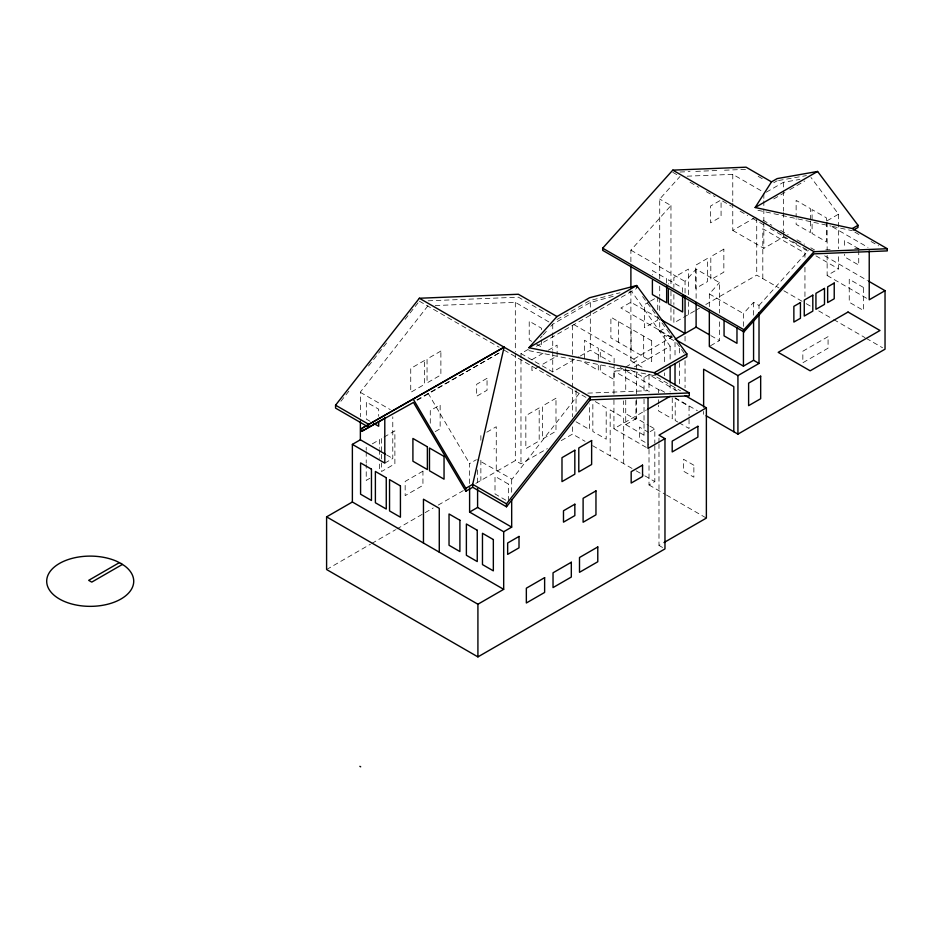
<?xml version="1.0" encoding="UTF-8"?>
<svg xmlns="http://www.w3.org/2000/svg" width="934" height="934" viewBox="0 0 934 934"><rect width="100%" height="100%" fill="white"/><g stroke="black" fill="none" stroke-linecap="round" stroke-linejoin="round"><path stroke-width="0.7" stroke-dasharray="4.67 3.5" d="M340.91 401.281L350.717 388.766M368.545 366.011L387.26 342.124M405.087 319.37L418.455 302.312M427.912 305.85L360.361 392.058L360.361 416.774M579.232 393.483L512.066 479.189L477.589 459.738M659.719 278.869L659.719 199.059L679.999 176.479M630.894 261.73L630.894 250.16L670.962 205.55L659.719 199.059M685.054 292.996L685.054 281.438L696.11 269.132L719.472 282.617L719.472 313.065M709.326 306.691L709.326 293.906L719.472 282.617M743.441 326.375L743.441 313.591L753.575 302.312L759.015 305.453L759.015 309.796M759.015 305.453L808.389 250.557M540.342 337.945L542.245 335.831M543.203 334.781L547.02 330.543M550.827 326.305L552.741 324.191L590.323 302.488L613.708 296.183M719.892 200.658L710.505 206.075L710.505 222.841L721.071 216.746L721.071 201.382M773.772 182.737L777.17 180.764M766.312 192.182L783.393 182.328L799.936 179.398M417.241 400.254L500.332 352.281L437.065 388.334M556.991 319.475L589.587 300.655L620.048 292.751M773.749 198.93L784.922 192.486M789.884 189.625L804.769 181.021M732.77 203.098L732.77 230.418L756.727 216.583M520.974 357.92L520.974 353.566L528.516 349.211M536.408 346.316L636.661 288.431M372.292 443.872L379.566 439.669L379.566 448.285M383.967 437.135L394.884 430.831L394.884 463.836L381.539 471.53L381.539 462.925M531.925 359.672L547.044 350.951M548.293 350.215L557.119 345.125L557.119 355.936L540.739 365.392M649.328 301.764L644.53 304.531L644.53 327.729L657.734 320.105L657.734 317.21M650.531 301.075L655.329 298.296M539.478 366.116L531.925 370.483L531.925 362.38M435.209 431.625L440.147 428.776L440.147 404.877L430.27 410.586L430.27 423.23M384.796 463.101L392.782 458.489L392.782 416.798M732.77 230.418L763.837 248.351L783.393 237.073L808.459 251.538M520.974 353.566L552.741 371.907L579.045 356.718M580.306 355.994L590.323 350.203L610.276 361.727M369.864 478.278L366.221 480.38L366.221 464.595M827.139 220.763L838.545 214.178L810.969 177.448M659.719 322.405L659.719 331.115L665.592 327.729M694.604 310.975L673.881 322.942L673.881 305.885M695.842 310.251L699.578 308.103M705.789 304.519L756.727 275.11L778.921 287.917M486.789 432.197L496.258 426.733L496.258 471.588M630.894 290.649L630.894 360.746L670.962 337.606L670.962 334.711M625.733 367.004L636.544 360.769L636.544 393.891M634.408 366.887L670.133 346.257L631.594 291.35L628.851 292.097M493.864 448.962L494.541 448.577M469.604 483.555L469.604 463.603L476.34 459.703M630.613 369.829L644.028 377.569L649.013 374.686L677.699 391.253M827.139 255.332L827.139 275.495L838.545 268.91L838.545 254.503M710.459 345.802L719.472 340.595L719.472 320.304M326.596 569.53L370.494 544.195M371.755 543.471L395.584 529.706M396.833 528.983L433.213 507.979M438.233 505.084L463.311 490.607M475.85 483.368L515.323 460.579L520.974 463.836L547.382 448.6M561.206 440.614L572.519 434.077L585.069 441.327M613.942 399.88L613.942 428.729L646.41 409.979M625.733 400.126L625.733 424.608L636.544 418.374L648.733 425.414M625.733 424.608L644.028 435.174L646.515 433.726M650.169 431.613L654.827 428.928L654.827 443.16M649.013 449.371L649.013 484.956L654.827 481.594L654.827 444.584M658.984 443.872L658.984 545.433L662.731 543.273M416.833 399.869L435.804 389.046M778.559 180.519L806.451 175.592M679.964 172.019L690.028 171.611M695.772 171.377L718.76 170.455M724.515 170.222L746.068 169.346M687.132 176.187L732.77 174.343L762.588 191.563M825.773 249.857L830.116 249.682M854.738 248.689L859.093 248.514M428.087 300.818L518.382 297.175L553.255 317.315M435.197 305.546L515.323 302.324L551.492 323.468M613.942 394.101L613.942 371.02L628.243 370.448M587.825 393.132L648.021 390.704L613.942 371.02M528.901 350.647L654.267 375.631L680.547 390.809M757.964 210.278L831.178 226.133M832.591 226.437L852.357 230.721M758.174 176.351L763.02 179.141M854.855 232.157L859.84 235.041M871.072 241.521L878.567 245.852M832.404 226.845L868.001 247.393M858.731 248.759L844.605 240.598L844.605 248.759M763.02 220.214L771.823 225.304M780.626 230.383L788.179 234.749M796.982 239.828L804.524 244.183M810.817 247.814L814.588 249.997M824.652 255.811L867.429 280.504M672.784 172.311L678.796 175.779M690.028 182.258L698.795 187.325M706.302 191.657L715.07 196.724M722.589 201.067L731.357 206.122M740.125 211.189L747.632 215.52M752.652 218.416L763.919 224.931M770.176 228.538L787.712 238.66M792.721 241.556L797.741 244.451M802.75 247.347L807.758 250.23M815.977 255.881L838.545 268.91M827.139 275.495L869.227 299.791M783.871 290.789L802.469 301.519M806.194 303.667L811.202 306.562M818.709 310.894L832.474 318.844M833.723 319.568L865.012 337.629M866.262 338.353L882.537 347.74M709.326 293.906L743.441 313.591M630.894 250.16L685.054 281.438M710.867 335.633L719.472 340.595M658.61 318.225L630.894 302.219L620.865 308.01L672.503 337.828M659.719 331.115L670.962 337.606M673.718 340.548L664.378 335.154L664.378 364.132M573.78 324.53L636.544 360.769M630.894 360.746L644.53 368.615M675.025 397.802L697.406 410.726M664.693 392.268L658.412 388.637L658.412 392.794M620.258 367.482L662.65 391.965M584.462 362.427L598.297 370.413L598.297 360.711M677.722 421.981L675.2 420.522L675.2 398.339L689.047 406.325L689.047 416.027M678.983 422.705L689.047 428.508L689.047 417.416M531.691 341.354L529.216 339.929L529.216 321.156L541.568 328.289L541.568 331.173M536.63 344.214L541.568 347.063L541.568 339.836M649.947 426.114L654.827 428.928M595.273 401.585L606.189 407.889L606.189 439.19L592.845 431.485L592.845 401.608M648.64 432.395L639.416 427.072L639.416 439.027L648.64 444.351M419.354 301.168L499.118 347.226M504.103 350.11L589.05 399.145M613.942 428.729L646.76 447.678M576.044 421.783L589.389 429.488L589.389 403.885M592.6 445.67L634.91 470.094M636.147 470.818L643.619 475.126M644.869 475.85L654.827 481.594M649.013 484.956L665.218 494.319M666.467 495.043L706.373 518.078M658.984 545.433L662.58 547.511M360.361 392.338L390.295 409.617M370.039 421.257L366.326 419.121L366.326 402.052L378.69 409.185L378.69 416.295M386.548 454.893L392.782 458.489M642.615 296.545L672.398 337.104M676.648 342.906L684.307 353.332M428.052 393.156L469.604 463.603M858.731 250.114L858.731 265.081L844.605 256.92L844.605 254.2M838.545 214.178L838.545 248.748M827.139 222.199L827.139 249.565M826.345 220.634L826.345 217.82L812.09 209.59L812.09 220.868M826.345 222.047L826.345 241.778L812.09 233.547L812.09 222.28M810.385 219.887L810.385 208.609L796.13 200.378L796.13 217.295M810.385 221.288L810.385 232.566L796.13 224.335L796.13 218.696M804.945 257.352L804.945 253.079L762.809 228.748L762.809 278.624M804.945 267.322L804.945 297.245M783.393 182.328L783.393 189.532M783.393 190.968L783.393 211.142M783.393 212.578L783.393 231.305M783.393 232.741L783.393 237.073M763.837 193.723L763.837 199.479M763.837 200.915L763.837 221.043M763.837 222.479L763.837 248.351M756.727 218.019L756.727 275.11M753.575 302.312L753.575 315.353M732.77 174.343L732.77 201.662M703.629 411.404L703.629 414.322M696.11 269.132L696.11 299.569M688.393 294.677L688.393 269.097L673.881 277.48L673.881 287.427M688.393 301.775L688.393 314.56M685.054 336.345L685.054 342.054M685.054 360.617L685.054 387.727M682.614 292.26L682.614 288.034L668.359 279.803L668.359 284.029M679.543 348.265L679.543 355.504M679.543 362.754L679.543 385.94M675.025 342.136L675.025 357.839M675.025 387.808L675.025 390.669M673.881 294.525L673.881 304.472M672.246 398.012L672.246 418.817L658.412 410.82L658.412 405.274M670.962 205.55L670.962 285.372M670.962 291.175L670.962 321.646M670.133 346.257L670.133 360.559M670.133 383.419L670.133 392M666.654 283.049L666.654 278.822L652.399 270.591L652.399 274.818M664.378 372.829L664.378 375.725M659.719 286.131L659.719 296.288M659.719 297.736L659.719 313.707M658.984 438.069L658.984 442.424M658.412 399.729L658.412 403.897M657.734 296.919L657.734 309.96M654.267 372.701L654.267 375.631M649.013 374.686L649.013 391.965M644.028 377.569L644.028 393.412M644.028 399.168L644.028 435.174M643.678 336.123L643.678 356.811M636.544 399.647L636.544 418.374M635.914 400.744L635.914 419.529L623.562 412.396L623.562 400.838M631.092 328.85L631.092 349.538M625.733 368.451L625.733 392.934M623.69 463.626L623.69 417.743L610.171 409.933L610.171 455.815M618.495 321.588L618.495 342.276M614.117 362.906L614.117 357.36L600.282 349.363L600.282 359.076M614.117 364.295L614.117 379.543L600.282 371.557L600.282 364.622M598.297 359.321L598.297 348.23L584.462 340.245L584.462 359.66M590.323 302.488L590.323 350.203M576.044 390.494L576.044 411.824M572.519 325.254L572.519 357.185M572.519 358.633L572.519 387.645M572.519 389.104L572.519 416.669M572.519 426.826L572.519 434.077M552.741 324.191L552.741 331.418M552.741 332.866L552.741 350.215M552.741 351.663L552.741 371.907M520.974 359.368L520.974 463.836M515.323 302.324L515.323 351.686M515.323 353.134L515.323 460.579M511.68 479.422L511.68 493.876M480.87 435.618L480.87 442.844M480.87 460.205L480.87 480.461M477.589 469.86L477.589 485.762M381.539 438.536L381.539 452.885M381.539 454.321L381.539 461.489M379.566 449.721L379.566 458.325M379.566 464.07L379.566 471.238M366.221 447.374L366.221 450.246M366.221 451.682L366.221 463.159M424.573 360.454L410.738 368.44L410.738 392.338L424.573 384.353L424.573 360.454M440.883 351.044L427.048 359.03L427.048 382.928L440.883 374.943L440.883 351.044M487.046 378.293L476.667 384.283L476.667 396.238L487.046 390.249L487.046 378.293M707.447 258.438L695.713 265.209L695.713 288.396L707.447 281.624L707.447 258.438M723.85 249.133L710.809 256.663L710.809 279.675L723.85 272.144L723.85 249.133M422.939 471.156L405.158 481.419L405.158 495.65L422.939 485.376L422.939 471.156M539.187 407.924L525.842 415.63L525.842 448.635L539.187 440.93L539.187 407.924M555.987 398.223L542.642 405.928L542.642 438.933L555.987 431.228L555.987 398.223M828.073 336.649L802.843 351.219L802.843 362.742L828.073 348.172L828.073 336.649M863.436 287.45L849.239 279.254L849.239 302.231L863.436 310.427L863.436 287.45M651.687 340.747L610.894 317.198L610.894 337.886L651.687 361.435L651.687 340.747M693.869 465.237L683.501 459.248L683.501 471.191L693.869 477.181L693.869 465.237M508.341 484.046L495.008 476.34L495.008 493.946L508.341 501.651L508.341 484.046"/><path stroke-width="1.4" d="M472.686 487.268L465.832 491.226L413.458 402.437L361.913 431.228L361.913 428.309L504.103 347.179L472.686 484.349L472.686 487.268L506.485 506.788L590.276 399.857L590.276 396.927L419.354 298.25L335.563 405.181L335.563 408.111L367.541 426.569M771.507 181.873L746.068 167.186L672.784 170.14L602.675 248.187L602.675 250.359L743.908 331.897L814.016 253.85L887.3 250.896L887.3 248.724L852.357 228.55L755.151 207.511L771.507 181.873L777.17 178.604L817.6 171.447L858.019 225.281L858.019 227.452L853.489 230.068M506.485 506.788L506.485 503.858L590.276 396.927L689.304 392.934L689.304 395.864L590.276 399.857M743.908 331.897L743.908 329.737L814.016 251.69L887.3 248.724M689.304 392.934L654.267 372.701L528.901 347.728L556.991 316.544L589.587 297.724L636.661 285.512L686.864 353.881L686.864 356.811L655.516 374.908M119.342 562.642L88.672 580.341L91.754 582.115L122.424 564.416M361.913 428.309L504.103 347.179M361.913 431.228L385.205 417.895M755.151 207.511L817.6 171.447M469.604 487.828L469.604 512.066L503.683 531.75L503.683 589.342L352.375 501.99L352.375 444.386L360.361 439.774L385.298 454.169M528.901 347.728L636.661 285.512L636.661 287.462M663.981 542.561L706.373 518.078L706.373 407.808L658.984 435.162L664.973 438.63L664.973 548.9L477.916 656.894L326.596 569.53L326.596 516.864L352.375 501.99M852.357 228.55L858.019 225.281M675.025 339.287L696.11 327.11L709.63 334.921M654.267 372.701L686.864 353.881M465.832 491.226L465.832 488.307L472.686 484.349L506.485 503.858M469.604 512.066L477.589 507.454L511.68 527.126L511.68 499.655M647.659 409.267L670.133 396.285M709.326 310.952L709.326 346.456L743.441 366.14L753.575 360.291L759.015 363.431L759.015 312.692M676.286 340.011L737.93 375.596L759.015 363.431M706.139 415.77L737.93 434.123L885.035 349.188L885.035 290.672L869.227 299.791L869.227 250.977M503.683 531.75L511.68 527.126M664.973 438.63L648.021 448.413L648.021 397.919M326.596 516.864L477.916 604.228L503.683 589.342M419.354 298.25L518.382 294.257L556.991 316.544M868.69 281.227L885.035 290.672M672.784 170.14L814.016 251.69M602.675 248.187L743.908 329.737M661.12 319.673L685.054 333.496L685.054 295.891M685.171 395.572L706.373 407.808M373.74 423.406L378.69 426.254L378.69 421.981M335.563 405.181L368.767 424.351L368.767 427.27M352.375 444.386L384.796 463.101L384.796 417.311M359.859 766.335L360.687 766.814M413.458 399.507L465.832 488.307M753.575 319.708L753.575 360.291M743.441 330.636L743.441 366.14M737.93 375.596L737.93 434.123M736.973 327.647L736.973 343.315L724.06 335.866L724.06 320.187M733.809 431.742L733.809 386.629L703.629 369.21L703.629 407.037M696.11 302.476L696.11 327.11M682.614 295.074L682.614 311.991L668.359 303.76L668.359 289.657M675.025 363.548L675.025 384.96M670.133 366.268L670.133 381.994M666.654 285.862L666.654 302.779L652.399 294.549L652.399 280.445M630.894 266.073L630.894 287.754M477.916 604.228L477.916 656.894M477.589 488.657L477.589 507.454M439.272 552.157L439.272 508.341L423.464 499.211L423.464 543.028M360.361 421.082L360.361 439.774M812.814 295.156L804.256 300.083L804.256 316.066L812.814 311.127L812.814 295.156M824.489 288.408L815.931 293.346L815.931 309.329L824.489 304.391L824.489 288.408M800.438 302.558L793.865 306.352L793.865 322.067L800.438 318.272L800.438 302.558M834.225 283.049L827.652 286.855L827.652 302.558L834.225 298.763L834.225 283.049M574.83 450.246L561.988 457.672L561.988 481.605L574.83 474.192L574.83 450.246M591.631 440.556L578.788 447.97L578.788 471.903L591.631 464.49L591.631 440.556M848.037 312.038L778.197 352.351L810.163 370.81L880.003 330.496L848.037 312.038M760.673 376.168L748.613 383.138L748.613 405.671L760.673 398.713L760.673 376.168M697.896 426.289L672.2 441.128L672.2 451.939L697.896 437.1L697.896 426.289M595.962 490.887L583.108 498.301L583.108 522.234L595.962 514.821L595.962 490.887M519.012 536.443L507.652 543.004L507.652 554.387L519.012 547.826L519.012 536.443M574.842 504.208L563.482 510.77L563.482 522.153L574.842 515.591L574.842 504.208M642.545 465.132L631.174 471.693L631.174 483.065L642.545 476.503L642.545 465.132M544.627 577.644L526.344 588.198L526.344 602.99L544.627 592.436L544.627 577.644M571.316 562.245L553.033 572.799L553.033 587.591L571.316 577.037L571.316 562.245M597.783 546.95L579.5 557.516L579.5 572.308L597.783 561.754L597.783 546.95M120.976 563.471L116.703 561.299A43.513 25.125 0 0 0 47.727 575.788A43.513 25.125 0 0 0 99.634 605.757A43.513 25.125 0 0 0 124.736 565.934L120.976 563.471M427.375 446.802L412.91 438.455L412.91 461.209L427.375 469.557L427.375 446.802M444.047 456.422L429.488 448.016L429.488 470.783L444.047 479.177L444.047 456.422M371.452 469.183L360.582 462.914L360.582 494.203L371.452 500.484L371.452 469.183M386.256 477.741L375.386 471.46L375.386 502.761L386.256 509.03L386.256 477.741M400.429 485.913L389.548 479.632L389.548 510.933L400.429 517.214L400.429 485.913M459.902 520.25L449.032 513.98L449.032 545.269L459.902 551.55L459.902 520.25M477.251 530.267L466.381 523.997L466.381 555.286L477.251 561.567L477.251 530.267M493.339 539.56L482.469 533.291L482.469 564.58L493.339 570.861L493.339 539.56"/></g></svg>
